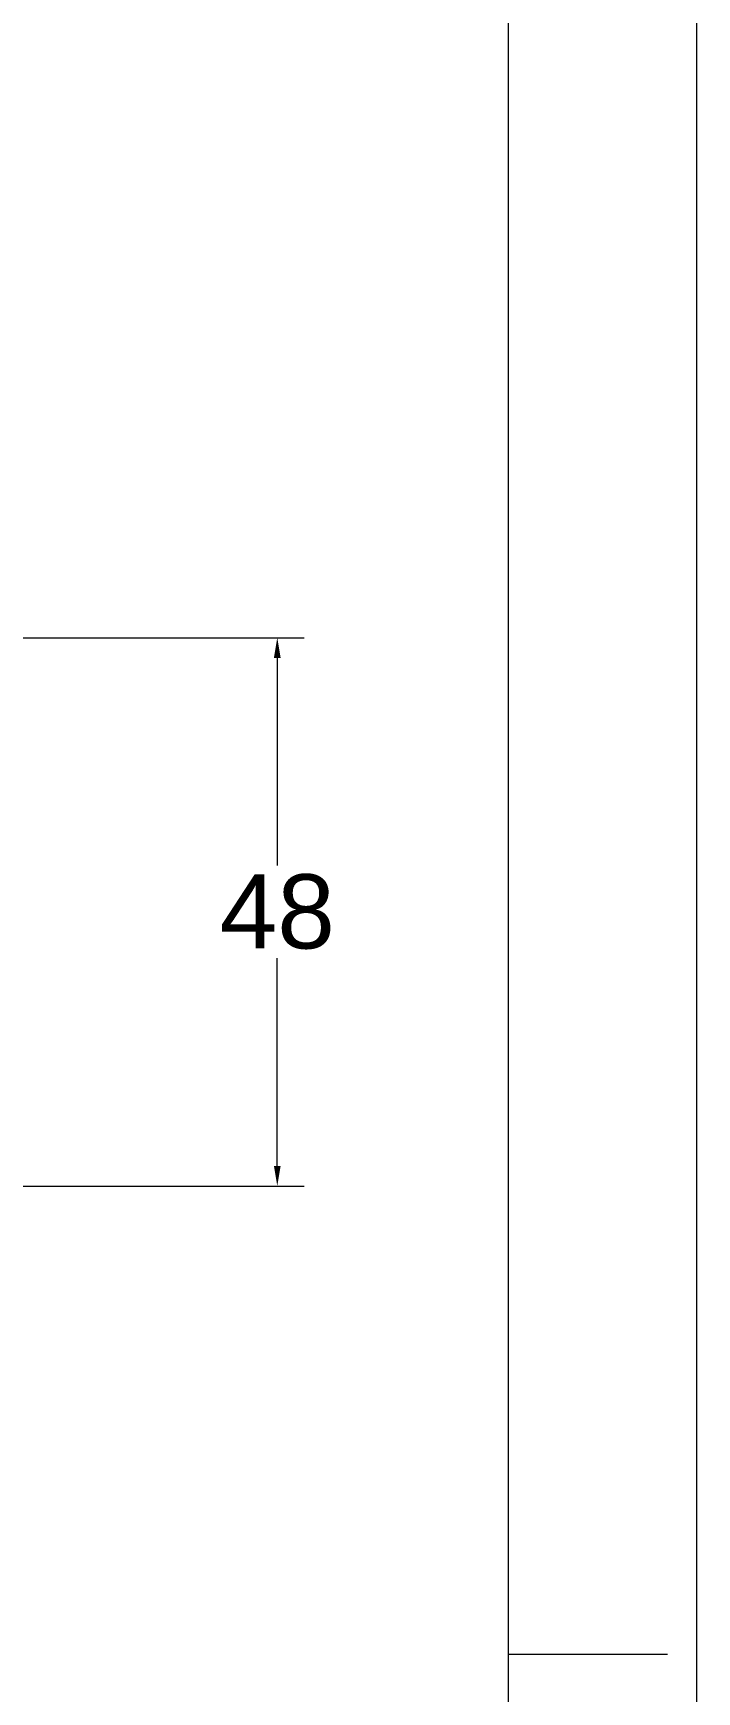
# Model space of a CAD drawing. Header units: inches. Extents: x 0 to 19814, y 0 to 15096.
# Drawn here: x 18337 to 19814, y 3690 to 7380 of the extents above; entities that cross this region are included whole.
import ezdxf
from ezdxf.enums import TextEntityAlignment as Align

# ---------------------------------------------------------------- set-up
doc = ezdxf.new("R2010")
doc.units = ezdxf.units.IN
doc.header["$MEASUREMENT"] = 0
doc.layers.get('Defpoints').update_dxf_attribs({"lineweight": 5})
doc.layers.add('Title Block', color=7, linetype='Continuous', lineweight=5)
doc.styles.add('ACANSTS', font='romans.shx', dxfattribs={"height": 1})
doc.styles.add('Roman', font='arial.ttf')
doc.styles.get("Standard").update_dxf_attribs({"font": 'arial.ttf'})
doc.dimstyles.new('ISO-25', dxfattribs={"dimscale": 30, "dimtxt": 1.5, "dimasz": 1.5, "dimexe": 2, "dimexo": 2, "dimtad": 1, "dimtih": 1, "dimtoh": 1, "dimdec": 1, "dimlfac": 0.03937, "dimdsep": 46, "dimtxsty": 'Standard', "dimcen": 2.5, "dimclrd": 7, "dimclre": 7, "dimclrt": 7, "dimadec": 0, "dimazin": 0, "dimtfac": 1, "dimtdec": 1, "dimtmove": 0, "dimatfit": 3, "dimfxl": 1, "dimlwd": 5, "dimlwe": 5, "dimarcsym": 0})

# ---------------------------------------------------------------- blocks, each defined once
blk = doc.blocks.new('*D53')
at = {"color": 7, "linetype": 'Continuous', "lineweight": 5, "transparency": 16777216}
for p, q in [((18134.5, 6035.3), (18940.1, 6035.3)), ((18880.1, 5990.3), (18880.1, 5528.3)), ((18880.1, 4860.3), (18880.1, 5322.3)), ((17934.5, 4815.3), (18940.1, 4815.3))]:
    blk.add_line(p, q, dxfattribs=at)
at = {"color": 7, "transparency": 16777216}
for points in [[(18872.6, 5990.3), (18887.6, 5990.3), (18880.1, 6035.3)], [(18872.6, 4860.3), (18887.6, 4860.3), (18880.1, 4815.3)]]:
    blk.add_solid(points, dxfattribs=at)
at = {"layer": 'Defpoints', "color": 0, "transparency": 16777216}
for p in [(18074.5, 6035.3), (17874.5, 4815.3), (18880.1, 4815.3)]:
    blk.add_point(p, dxfattribs=at)
at = {"color": 7, "lineweight": 5, "transparency": 16777216, "insert": (18880.1, 5425.3), "char_height": 165, "attachment_point": 5, "style": 'Roman'}
blk.add_mtext('48', dxfattribs=at)
blk = doc.blocks.new('LONE STAR BLOWER TITLE BLOCK (SIZE A)')
at = {"layer": 'Title Block', "lineweight": 15}
for p, q in [((23.625, 0), (23.625, 18)), ((23.125, 0.5), (23.125, 17.5)), ((23.125, 4.5), (23.5469, 4.5))]:
    blk.add_line(p, q, dxfattribs=at)
at = {"layer": 'Title Block', "lineweight": 15, "style": 'ACANSTS'}
for tag, p, height in [('DRAWN_BY', (14.7817, 2.2896), 0.135), ('DRAWN_DATE', (15.8526, 2.3021), 0.135), ('DRAWING_SUBTITLE', (17.7236, 1.9768), 0.2025), ('CHECKED_BY', (14.804, 1.9438), 0.135), ('CHECK_DATE', (15.8339, 1.9487), 0.135), ('ENGINEER', (14.7979, 1.6123), 0.135), ('ENG_DATE', (15.8249, 1.6112), 0.135), ('DRAWING_SUBTITLE', (17.7211, 1.5494), 0.2025), ('MANUFACTURING', (14.7936, 1.2748), 0.135), ('MFG_DATE', (15.826, 1.2778), 0.135), ('CONTROL', (14.7936, 0.9373), 0.135), ('CONTROL_DATE', (15.826, 0.9403), 0.135), ('CAGE_CODE', (17.9275, 0.9163), 0.135), ('MODEL_FILE_NAME', (9.0607, 0.6111), 0.135), ('APPROVED_BY', (14.7823, 0.5726), 0.135), ('APPROVAL_DATE', (15.8177, 0.5698), 0.135)]:
    blk.add_attdef(tag, p, '', height=height, dxfattribs=at)
at = {"layer": 'Title Block', "lineweight": 15, "style": 'Roman', "flags": 8}
for tag, height, p in [('DWG_NUMBER', 0.2812, (19.0664, 1.1474)), ('SCALE', 0.135, (18.1035, 0.7041)), ('SHEETNUMBER', 0.135, (21.2556, 0.7041)), ('TOTA_SHEETS', 0.135, (21.8939, 0.7016))]:
    blk.add_attdef(tag, text='', height=height, dxfattribs=at).set_placement(p, align=Align.TOP_LEFT)
at = {"layer": 'Title Block', "lineweight": 15, "style": 'ACANSTS'}
blk.add_attdef('REVISION', text='', height=0.135, dxfattribs=at).set_placement((22.8495, 0.8933), align=Align.CENTER)

msp = doc.modelspace()

# ---------------------------------------------------------------- block references
at = {"xscale": 838.6783455950789, "yscale": 838.6783455950789, "zscale": 838.6783455950789}
msp.add_blockref('LONE STAR BLOWER TITLE BLOCK (SIZE A)', (0.07, 0.02), dxfattribs=at)

# ---------------------------------------------------------------- dimensions: what is measured, and where the dimension line sits
at = {"color": 7, "lineweight": 5}
dim = msp.add_linear_dim(base=(18880.1, 4815.27), p1=(18074.46, 6035.27), p2=(17874.46, 4815.27), angle=90, dimstyle='ISO-25', override={"dimtxt": 5.5, "dimpost": '\\X', "dimtxsty": 'Roman', "dimtofl": 1, "dimtmove": 1}, dxfattribs=at)
dim.commit()
dim.dimension.update_dxf_attribs({"geometry": '*D53', "text_midpoint": (18880.1, 5425.27), "dimtype": 160})

doc.saveas('drawing.dxf')
